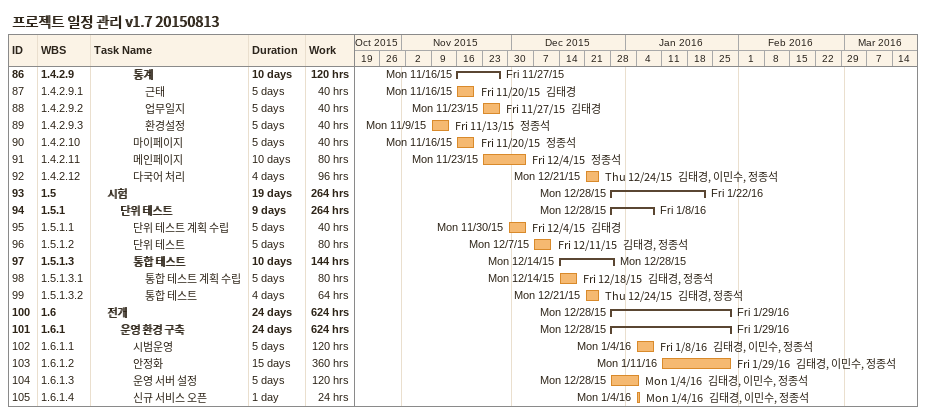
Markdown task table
프로젝트 일정 관리 v1.7 20150813

| ID | WBS | Task | Duration | Start | Finish | Resources | Work (h) |
|---|---|---|---|---|---|---|---|
| 86 | 1.4.2.9 | **통계** | 10d | 2015-11-16 | 2015-11-27 |  | 120 |
| 87 | 1.4.2.9.1 | 근태 | 5d | 2015-11-16 | 2015-11-20 | 김태경 | 40 |
| 88 | 1.4.2.9.2 | 업무일지 | 5d | 2015-11-23 | 2015-11-27 | 김태경 | 40 |
| 89 | 1.4.2.9.3 | 환경설정 | 5d | 2015-11-09 | 2015-11-13 | 정종석 | 40 |
| 90 | 1.4.2.10 | 마이페이지 | 5d | 2015-11-16 | 2015-11-20 | 정종석 | 40 |
| 91 | 1.4.2.11 | 메인페이지 | 10d | 2015-11-23 | 2015-12-04 | 정종석 | 80 |
| 92 | 1.4.2.12 | 다국어 처리 | 4d | 2015-12-21 | 2015-12-24 | 김태경, 이민수, 정종석 | 96 |
| 93 | 1.5 | **시험** | 19d | 2015-12-28 | 2016-01-22 |  | 264 |
| 94 | 1.5.1 | **단위 테스트** | 9d | 2015-12-28 | 2016-01-08 |  | 264 |
| 95 | 1.5.1.1 | 단위 테스트 계획 수립 | 5d | 2015-11-30 | 2015-12-04 | 김태경 | 40 |
| 96 | 1.5.1.2 | 단위 테스트 | 5d | 2015-12-07 | 2015-12-11 | 김태경, 정종석 | 80 |
| 97 | 1.5.1.3 | **통합 테스트** | 10d | 2015-12-14 | 2015-12-28 |  | 144 |
| 98 | 1.5.1.3.1 | 통합 테스트 계획 수립 | 5d | 2015-12-14 | 2015-12-18 | 김태경, 정종석 | 80 |
| 99 | 1.5.1.3.2 | 통합 테스트 | 4d | 2015-12-21 | 2015-12-24 | 김태경, 정종석 | 64 |
| 100 | 1.6 | **전개** | 24d | 2015-12-28 | 2016-01-29 |  | 624 |
| 101 | 1.6.1 | **운영 환경 구축** | 24d | 2015-12-28 | 2016-01-29 |  | 624 |
| 102 | 1.6.1.1 | 시범운영 | 5d | 2016-01-04 | 2016-01-08 | 김태경, 이민수, 정종석 | 120 |
| 103 | 1.6.1.2 | 안정화 | 15d | 2016-01-11 | 2016-01-29 | 김태경, 이민수, 정종석 | 360 |
| 104 | 1.6.1.3 | 운영 서버 설정 | 5d | 2015-12-28 | 2016-01-04 | 김태경, 이민수, 정종석 | 120 |
| 105 | 1.6.1.4 | 신규 서비스 오픈 | 1d | 2016-01-04 | 2016-01-04 | 김태경, 이민수, 정종석 | 24 |
